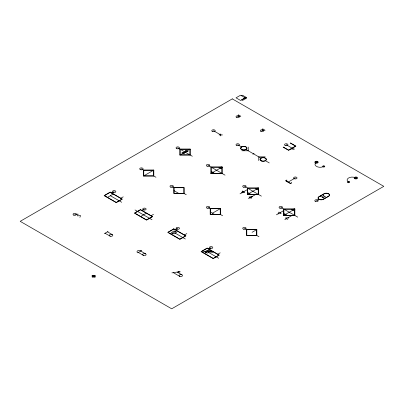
<?xml version="1.0" encoding="UTF-8"?>
<svg xmlns="http://www.w3.org/2000/svg" width="404" height="404" viewBox="0 0 404 404"><rect width="100%" height="100%" fill="white"/><g stroke="black" fill="none" stroke-linecap="round" stroke-linejoin="round"><path stroke-width="0.61" d="M79.891 217.312L80.547 215.529L77.467 215.908L78.123 214.13L74.74 214.337M210.949 173.483L211.782 171.69L214.054 173.003L210.949 173.483L210.949 167.019L222.139 167.019L222.139 173.483L210.949 173.483L222.139 167.019L221.306 168.811L219.034 167.498L222.139 167.019M247.309 194.476L248.142 192.683L250.414 193.996L247.309 194.476L247.309 188.012L258.499 188.012L258.499 194.476L247.309 194.476L258.499 188.012L257.666 189.804L255.394 188.491L258.499 188.012M278.063 213.857L278.896 212.065L281.169 213.378L278.063 213.857L276.397 214.817M283.669 215.468L284.502 213.676L286.774 214.989L283.669 215.468L283.669 209.004L294.859 209.004L294.859 215.468L283.669 215.468L294.859 209.004L294.026 210.797L291.754 209.484L294.859 209.004M288.426 217.564L287.592 219.357L285.32 218.049L288.426 217.564L292.062 215.468M241.531 95.743L242.44 95.218L246.561 97.596L245.652 98.122L240.572 95.198L236.027 97.824L240.572 100.45L245.117 97.824M111.706 192.991L114.13 191.592M141.4 168.852L143.531 170.084L143.531 176.018L153.813 170.084L153.813 176.018L155.944 177.25M179.891 155.025L190.173 149.091L190.173 155.025L179.891 155.025L179.891 149.091L190.173 149.091M107.499 197.364L113.221 194.061M120.796 198.243L123.22 196.844M142.006 210.489L144.43 209.085M104.434 233.578L108.07 231.477M140.663 216.514L146.379 213.211M252.879 154.171L254.091 153.469M151.096 215.736L153.52 214.337M175.336 229.73L177.76 228.331M240.037 193.829L247.309 189.627M171.129 234.103L176.851 230.8M212.438 213.206L220.473 208.57L220.473 214.504L222.604 215.736M184.426 234.977L186.85 233.578M248.43 198.672L255.702 194.476M286.815 180.063L285.603 180.76L290.451 183.562L291.663 182.861M286.986 180.159L285.946 180.76L290.451 183.366L291.496 182.765M288.027 182.159L295.299 177.962M208.666 248.97L211.09 247.571M204.459 253.343L210.181 250.041M280.033 212.721L283.669 210.62M252.066 232.315L256.833 229.558L256.833 235.497L258.964 236.729M217.756 254.222L220.18 252.823M316.509 200.702L318.933 199.303A3.212 1.853 0 0 0 323.478 199.303L328.629 196.329A3.212 1.853 0 0 0 328.629 193.708A3.212 1.853 0 0 0 324.084 193.708L318.933 196.682A3.212 1.853 0 0 0 318.933 199.303M347.92 182.573L349.339 181.749M355.192 178.371L356.611 177.553M284.79 219.665L286.456 218.7M171.932 272.872L178.553 271.847M213.166 251.914L210.408 252.096L210.454 251.571L213.166 251.914L203.015 251.606M219.049 134.926L222.478 134.926M241.789 150.778L248.218 150.778L248.218 147.066M265.186 156.863L258.757 156.863L258.757 160.575M143.531 170.084L153.813 170.084M143.531 176.018L153.813 176.018M171.7 186.345L173.831 187.577L184.113 187.577L184.113 193.511L186.244 194.743M184.113 193.511L173.831 193.511L173.831 187.577M208.06 207.338L210.191 208.57L220.473 208.57M220.473 214.504L210.191 214.504L210.191 208.57M244.42 228.331L246.551 229.558L256.833 229.558M256.833 235.497L246.551 235.497L246.551 229.558M291.117 148.869L294.218 149.349L293.39 147.556M290.436 142.966L295.89 146.112L288.618 150.313L283.164 147.162M290.264 143.061L295.551 146.112L288.618 150.116L283.33 147.066M286.209 144.723L292.082 148.117M315.802 161.807L317.221 162.63M323.074 166.009L324.493 166.827M213.489 130.729L220.761 134.926M237.729 144.723L241.516 146.91M246.061 149.536L260.908 158.105M265.453 160.731L269.241 162.918M320.316 196.076L324.523 198.505M177.76 147.859L192.304 156.257M208.06 165.352L225.028 175.149M244.42 186.345L261.388 196.142M280.78 207.338L297.748 217.135M174.068 190.683L178.73 193.375M210.191 211.908L214.691 214.504M110.363 195.713L121.705 202.263M135.037 209.964L152.005 219.756M175.205 233.153L185.335 239.001M208.535 252.394L218.665 258.242M107.464 231.83L112.312 234.628M140.794 251.071L145.642 253.869M177.154 272.064L182.002 274.861M105.04 233.229L109.888 236.027M138.37 252.47L143.218 255.272M173.331 272.655L179.578 276.26M93.773 275.765L94.667 276.28M92.809 276.326L93.703 276.841M220.761 133.936L220.761 135.916M348.627 182.159A5.141 2.969 0 0 1 348.627 177.962A5.141 2.969 0 0 1 355.899 177.962M323.781 166.418A5.141 2.969 0 0 1 316.509 166.418A5.141 2.969 0 0 1 316.509 162.216M185.865 150.268L184.199 153.848L181.926 152.54L188.138 151.576L185.865 150.268M238.562 114.943L237.729 116.736L240.834 116.256L238.562 114.943M262.802 128.937L261.969 130.729L265.075 130.25L262.802 128.937M242.536 191.072L241.703 192.865L244.809 192.385L242.536 191.072M252.066 196.576L251.232 198.364L248.96 197.056L252.066 196.576M323.25 195.501L322.417 197.293L325.523 196.814L323.25 195.501M232.3 98.879L20.2 221.331L171.7 308.802L383.8 186.345L232.3 98.879M245.652 97.596L241.673 99.894L242.582 100.419L246.561 98.122L245.652 97.596M110.191 192.117L104.131 195.617L116.251 202.616L122.311 199.116L110.191 192.117M110.191 192.314L104.469 195.617L116.251 202.419L121.973 199.116L110.191 192.314M140.491 209.61L134.431 213.11L146.551 220.109L152.611 216.61L140.491 209.61M140.491 209.807L134.769 213.11L146.551 219.912L152.273 216.61L140.491 209.807M92.809 275.276L91.955 275.765L94.667 277.331L95.521 276.841L92.809 275.276M173.821 228.856L167.761 232.356L179.881 239.35L185.941 235.85L173.821 228.856M173.821 229.053L168.099 232.356L179.881 239.153L185.603 235.85L173.821 229.053M94.627 275.276L91.955 276.816L92.849 277.331L95.521 275.791L94.627 275.276M174.099 230.992L171.458 232.512L173.882 233.911L176.523 232.391L174.099 230.992M141.4 250.722L137.764 252.823A2.57 1.485 0 0 1 137.764 250.722A2.57 1.485 0 0 1 141.4 250.722M207.151 248.096L201.091 251.596L213.211 258.595L219.271 255.096L207.151 248.096M207.151 248.293L201.429 251.596L213.211 258.398L218.933 255.096L207.151 248.293M207.429 250.233L204.788 251.758L207.212 253.156L209.853 251.631L207.429 250.233M324.255 193.804L319.104 196.778A2.974 1.717 0 0 0 319.104 199.207A2.974 1.717 0 0 0 323.311 199.207L328.462 196.233A2.974 1.717 0 0 0 328.462 193.804A2.974 1.717 0 0 0 324.255 193.804M189.936 149.227L180.128 149.227L180.128 154.889L189.936 154.889L189.936 149.227M221.902 167.16L211.186 167.16L211.186 173.346L221.902 173.346L221.902 167.16M153.576 170.22L143.768 170.22L143.768 175.881L153.576 175.881L153.576 170.22M183.876 187.714L174.068 187.714L174.068 193.375L183.876 193.375L183.876 187.714M258.262 188.153L247.546 188.153L247.546 194.334L258.262 194.334L258.262 188.153M220.236 208.706L210.428 208.706L210.428 214.367L220.236 214.367L220.236 208.706M294.622 209.146L283.906 209.146L283.906 215.327L294.622 215.327L294.622 209.146M256.596 229.699L246.788 229.699L246.788 235.36L256.596 235.36L256.596 229.699M179.937 276.417A1.707 0.985 0 0 0 182.497 275.563A1.707 0.985 0 0 0 179.937 274.71A1.707 0.985 0 0 0 179.937 276.417M143.476 255.384A1.707 0.985 0 0 0 146.132 254.641A1.707 0.985 0 0 0 143.683 253.687A1.707 0.985 0 0 0 143.476 255.384M110.247 236.178A1.707 0.985 0 0 0 112.807 235.33A1.707 0.985 0 0 0 110.247 234.477A1.707 0.985 0 0 0 110.247 236.178M73.786 215.15A1.707 0.985 0 0 0 76.442 214.408A1.707 0.985 0 0 0 73.993 213.448A1.707 0.985 0 0 0 73.786 215.15M210.136 248.389A1.707 0.985 0 0 0 212.792 247.642A1.707 0.985 0 0 0 210.343 246.687A1.707 0.985 0 0 0 210.136 248.389M176.907 229.184A1.707 0.985 0 0 0 179.467 228.331A1.707 0.985 0 0 0 176.907 227.477A1.707 0.985 0 0 0 176.907 229.184M143.577 209.939A1.707 0.985 0 0 0 146.137 209.085A1.707 0.985 0 0 0 143.577 208.237A1.707 0.985 0 0 0 143.577 209.939M113.277 192.445A1.707 0.985 0 0 0 115.837 191.592A1.707 0.985 0 0 0 113.277 190.744A1.707 0.985 0 0 0 113.277 192.445M243.466 229.144A1.707 0.985 0 0 0 246.122 228.401A1.707 0.985 0 0 0 243.673 227.447A1.707 0.985 0 0 0 243.466 229.144M207.106 208.151A1.707 0.985 0 0 0 209.762 207.409A1.707 0.985 0 0 0 207.313 206.454A1.707 0.985 0 0 0 207.106 208.151M170.847 187.198A1.707 0.985 0 0 0 173.407 186.345A1.707 0.985 0 0 0 170.847 185.492A1.707 0.985 0 0 0 170.847 187.198M140.446 169.665A1.707 0.985 0 0 0 143.102 168.923A1.707 0.985 0 0 0 140.653 167.968A1.707 0.985 0 0 0 140.446 169.665M279.927 208.191A1.707 0.985 0 0 0 282.487 207.338A1.707 0.985 0 0 0 279.927 206.484A1.707 0.985 0 0 0 279.927 208.191M243.567 187.198A1.707 0.985 0 0 0 246.127 186.345A1.707 0.985 0 0 0 243.567 185.492A1.707 0.985 0 0 0 243.567 187.198M207.106 166.17A1.707 0.985 0 0 0 209.762 165.423A1.707 0.985 0 0 0 207.313 164.468A1.707 0.985 0 0 0 207.106 166.17M176.806 148.677A1.707 0.985 0 0 0 179.462 147.93A1.707 0.985 0 0 0 177.013 146.975A1.707 0.985 0 0 0 176.806 148.677M315.66 201.556A1.707 0.985 0 0 0 318.216 200.702A1.707 0.985 0 0 0 315.66 199.849A1.707 0.985 0 0 0 315.66 201.556M294.344 178.775A1.707 0.985 0 0 0 297.001 178.033A1.707 0.985 0 0 0 294.556 177.078A1.707 0.985 0 0 0 294.344 178.775M236.88 145.576A1.707 0.985 0 0 0 239.436 144.723A1.707 0.985 0 0 0 236.88 143.869A1.707 0.985 0 0 0 236.88 145.576M212.64 131.583A1.707 0.985 0 0 0 215.196 130.729A1.707 0.985 0 0 0 212.64 129.876A1.707 0.985 0 0 0 212.64 131.583M354.944 178.775A1.707 0.985 0 0 0 357.601 178.033A1.707 0.985 0 0 0 355.156 177.078A1.707 0.985 0 0 0 354.944 178.775M315.554 163.034A1.707 0.985 0 0 0 318.211 162.287A1.707 0.985 0 0 0 315.766 161.332A1.707 0.985 0 0 0 315.554 163.034M285.36 145.576A1.707 0.985 0 0 0 287.916 144.723A1.707 0.985 0 0 0 285.36 143.869A1.707 0.985 0 0 0 285.36 145.576M261.12 131.583A1.707 0.985 0 0 0 263.676 130.729A1.707 0.985 0 0 0 261.12 129.876A1.707 0.985 0 0 0 261.12 131.583M236.88 117.589A1.707 0.985 0 0 0 239.436 116.736A1.707 0.985 0 0 0 236.88 115.882A1.707 0.985 0 0 0 236.88 117.589M178.866 272.099A0.773 0.444 0 0 0 180.068 271.766A0.773 0.444 0 0 0 178.962 271.331A0.773 0.444 0 0 0 178.866 272.099M242.122 149.647A2.974 1.717 0 0 0 246.758 148.344A2.974 1.717 0 0 0 242.491 146.677A2.974 1.717 0 0 0 242.122 149.647M241.991 149.758A3.212 1.853 0 0 0 246.996 148.354A3.212 1.853 0 0 0 242.385 146.556A3.212 1.853 0 0 0 241.991 149.758M261.383 160.954A3.212 1.853 0 0 0 266.387 159.55A3.212 1.853 0 0 0 261.777 157.752A3.212 1.853 0 0 0 261.383 160.954M261.514 160.843A2.974 1.717 0 0 0 266.15 159.54A2.974 1.717 0 0 0 261.883 157.873A2.974 1.717 0 0 0 261.514 160.843M355.384 178.457A1.005 0.581 0 0 0 356.904 177.972A1.005 0.581 0 0 0 355.414 177.457A1.005 0.581 0 0 0 355.384 178.457M348.112 182.659A1.005 0.581 0 0 0 349.632 182.169A1.005 0.581 0 0 0 348.142 181.654A1.005 0.581 0 0 0 348.112 182.659M315.963 162.706A1.005 0.581 0 0 0 317.514 162.251A1.005 0.581 0 0 0 316.059 161.701A1.005 0.581 0 0 0 315.963 162.706M323.235 166.903A1.005 0.581 0 0 0 324.786 166.448A1.005 0.581 0 0 0 323.331 165.898A1.005 0.581 0 0 0 323.235 166.903"/></g></svg>
